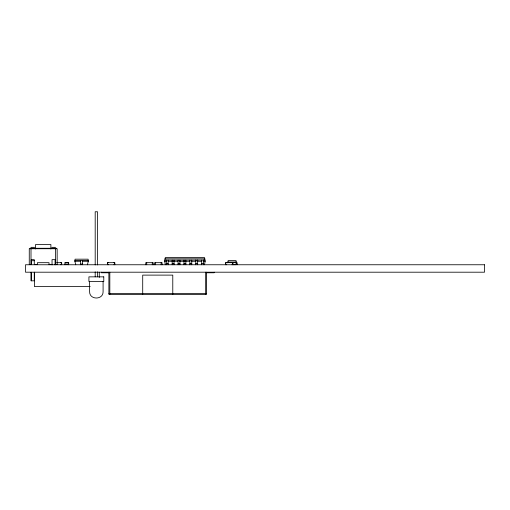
<?xml version="1.0" encoding="UTF-8"?>
<svg xmlns="http://www.w3.org/2000/svg" width="510" height="510" viewBox="0 0 510 510"><rect width="100%" height="100%" fill="white"/><g stroke="black" fill="none" stroke-linecap="round" stroke-linejoin="round"><path stroke-width="0.76" d="M227.141 262.828L227.747 262.032L236.532 262.038L237.022 262.535L237.105 264.046M75.78 264.76L74.849 261.279L75.072 259.182L88.109 259.182L88.332 261.279L87.401 264.76M204.497 264.76L205.16 261.279L204.535 257.556L165.297 257.556L164.666 261.279L165.329 264.76M30.893 247.344L34.616 247.344M51.816 247.344L55.533 247.344M164.985 258.838L204.848 258.838M164.666 260.113L205.16 260.113M74.849 260.578L88.332 260.578M31.244 260.725L34.266 260.725M74.849 261.279L80.663 261.279M82.518 261.279L88.332 261.279M164.666 261.279L166.273 261.279M168.134 261.279L177.939 261.279M179.501 261.279L189.643 261.279M191.205 261.279L195.885 261.279L195.885 260.113M201.794 261.279L197.746 261.279L197.746 260.113M205.16 261.279L203.649 261.279L203.649 260.113M56.578 262.669L61.691 262.669L61.691 264.76M64.968 262.905L68.691 262.905M166.273 263.6L168.134 263.6M172.176 263.6L174.037 263.6M178.079 263.6L179.941 263.6M183.989 263.6L185.844 263.6M189.892 263.6L191.747 263.6M195.795 263.6L197.657 263.6M201.699 263.6L203.56 263.6M80.663 264.065L82.518 264.065M237.163 264.065L237.379 264.677L236.621 264.161A0.931 0.931 0 0 1 236.602 263.861L236.468 262.644L225.477 262.669L225.477 264.76M52.045 264.543L49.024 264.543L49.024 262.682L37.402 262.682L37.402 264.543L34.266 264.543L34.266 259.647L31.244 259.647L31.244 264.594L29.268 264.543L29.268 248.733L57.158 248.733L57.158 264.543L55.067 264.543M64.968 264.531L68.691 264.531M232.898 264.677L236.085 264.677L236.085 260.61L228.123 260.61L227.919 262.644M108.879 272.767L101.362 272.767L101.362 272.2M206.607 272.767L214.123 272.767L214.123 272.2M90.206 286.55L34.393 286.55L34.393 272.2M108.879 293.626L206.607 293.626M232.917 262.669L232.917 264.76M231.986 262.669L232.687 262.905L232.687 264.531L231.986 264.76M226.408 262.669L225.713 262.905L225.713 264.531L226.408 264.76M206.607 272.2L206.607 294.378L108.879 294.378L108.879 272.2M205.67 272.2L205.67 294.378M203.56 260.113L203.56 264.76M201.699 260.113L201.699 264.76M197.657 260.113L197.657 264.76M195.795 260.113L195.795 264.76M191.747 260.113L191.747 264.76M189.892 260.113L189.892 264.76M185.844 260.113L185.844 264.76M183.989 260.113L183.989 264.76M179.941 260.113L179.941 264.76M178.079 260.113L178.079 264.76M174.037 260.113L174.037 264.76M172.782 294.378L172.782 275.113L142.711 275.113L142.711 294.378M172.176 260.113L172.176 264.76M168.134 260.113L168.134 264.76M166.273 260.113L166.273 264.76M162.065 264.76L162.065 262.669L154.626 262.669L154.626 264.76M161.134 262.669L161.134 264.76M155.556 262.669L155.556 264.76M153.21 264.76L153.21 262.669L145.771 262.669L145.771 264.76M152.28 262.669L152.28 264.76M146.701 262.669L146.701 264.76M114.833 264.76L114.833 262.669L107.393 262.669L107.393 264.76M113.902 262.669L114.597 262.905L114.597 264.531L113.902 264.76M109.822 272.2L109.822 294.378M108.324 262.669L107.623 262.905L107.623 264.531L108.324 264.76M103.09 281.501L103.09 291.497C103.485 300.18 89.218 300.18 89.613 291.497L89.613 281.501M99.265 272.2L99.265 277.485M97.512 264.945L97.512 211.765L95.191 211.765L95.191 264.945M97.512 271.824L97.512 276.853M95.191 271.824L95.191 276.853M82.518 260.578L82.518 264.76M80.663 260.578L80.663 264.76M68.691 264.76L68.691 262.669L64.968 262.669L64.968 264.76M60.76 262.669L61.461 262.905L61.461 264.531L60.76 264.76M56.342 248.733L56.342 248.274L30.084 248.274L30.084 248.733M55.418 248.733L55.418 264.543M55.067 264.888L55.067 259.647L52.045 259.647L52.045 264.888M54.953 248.274L54.953 248.733M50.885 248.988L50.885 244.551L35.541 244.551L35.541 248.988M34.266 272.295L34.266 280.825L31.091 280.825L31.091 272.295M31.473 248.274L31.473 248.733M31.244 272.295L31.244 280.825M31.008 248.733L31.008 264.543M484.5 264.76L25.5 264.76L25.5 272.2L484.5 272.2L484.5 264.76M103.785 276.853L88.918 276.853L88.918 281.501L103.785 281.501L103.785 276.853"/></g></svg>
